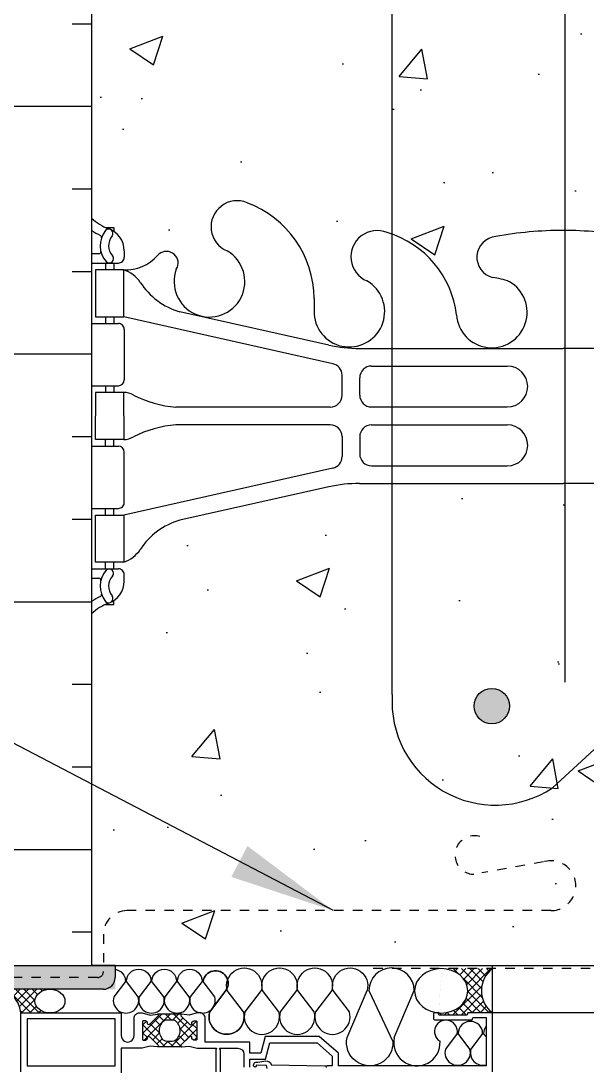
# Model space of a CAD drawing. Header units: inches. Extents: x 2782.4 to 2838.8, y 334.8 to 431.6.
# Drawn here: x 2804.71 to 2810.71, y 409.83 to 420.91 of the extents above; entities that cross this region are included whole.
import ezdxf

# ---------------------------------------------------------------- set-up
doc = ezdxf.new("R2010")
doc.units = ezdxf.units.IN
doc.header["$LTSCALE"] = 0.5
doc.header["$MEASUREMENT"] = 0
doc.linetypes.add('DASHED2', pattern=[0.375, 0.25, -0.125])
doc.linetypes.add('HIDDEN2', pattern=[0.1875, 0.125, -0.0625])
for name, color, linetype in [('HATCH', 12, 'CONTINUOUS'), ('LINE18', 9, 'CONTINUOUS'), ('line25', 2, 'CONTINUOUS'), ('LINE50', 5, 'CONTINUOUS'), ('LINE65', 3, 'CONTINUOUS'), ('LINE9', 9, 'CONTINUOUS'), ('TEXT', 4, 'CONTINUOUS'), ('Web_Edge', 9, 'CONTINUOUS')]:
    doc.layers.add(name, color=color, linetype=linetype)
doc.styles.add('DIM', font='romans.shx', dxfattribs={"width": 0.7})
doc.dimstyles.new('ext_12', dxfattribs={"dimscale": 12, "dimtxt": 0.09375, "dimasz": 0.09375, "dimexe": 0.09375, "dimexo": 0.0625, "dimgap": 0.0625, "dimtad": 1, "dimdec": 1, "dimzin": 3, "dimdsep": 46, "dimlunit": 4, "dimtxsty": 'DIM', "dimcen": 0.09, "dimdle": 0.09375, "dimclrt": 4, "dimadec": 0, "dimazin": 0, "dimtfac": 1, "dimtdec": 1, "dimtmove": 2, "dimatfit": 3, "dimfxl": 1, "dimfrac": 2, "dimtolj": 1, "dimtzin": 0, "dimarcsym": 0})
pattern_1 = [(45, (85.31999724219668, -130.4942218272207), (-0.04419417382415922, 0.04419417382415922), []), (135, (85.31999724219668, -130.4942218272207), (-0.04419417382415922, -0.04419417382415922), [])]

msp = doc.modelspace()

# ---------------------------------------------------------------- hatches: boundary and pattern name
at = {"layer": 'HATCH'}
h = msp.add_hatch(dxfattribs=at)
h.set_pattern_fill('AR-SAND', color=256, scale=0.05)
h.set_pattern_definition([(37.50000000000001, (85.31999724219668, -130.4942218272207), (-0.003149667905480408, 0.09634118845065794), [0, -0.07600000000000001, 0, -0.085, 0, -0.08125]), (7.499999999999999, (85.31999724219668, -130.4942218272207), (0.08848883526338636, 0.141107303261487), [0, -0.041, 0, -0.0685, 0, -0.02625]), (327.5, (85.25849724219688, -130.4942218272207), (0.1557070930875748, 0.0002829526768482471), [0, -0.025, 0, -0.09000000000000001, 0, -0.1175]), (317.5, (85.25849724219688, -130.4942218272207), (0.1503063302286147, 0.04388377824671247), [0, -0.0125, 0, -0.059, 0, -0.0675])])
h.paths.add_polyline_path([(2802.833033801832, 416.0397523531387), (2802.708036356397, 415.9772536304212), (2802.708036356395, 410.8940218614107), (2802.833033801832, 410.8940218614107)], flags=17)
h.paths.add_polyline_path([(2805.708033801831, 410.8940218614106), (2802.833033801832, 410.8940218614107), (2802.708036356395, 410.8940218614107), (2802.708036356395, 410.7065218614109), (2800.858031067558, 410.7065218614116), (2800.858031067558, 415.0522509860017), (2802.833033801832, 416.0397523531387), (2802.833033801832, 421.6238366370977), (2802.833033801831, 430.6238366370977), (2802.583033801831, 430.6238366370977), (2802.583033801831, 416.1942608503259), (2800.608031067558, 415.2067594831892), (2800.608031067558, 410.4565218614116), (2802.958036356395, 410.4565218614116), (2802.958036356395, 410.6440218614116), (2805.708033801831, 410.6440218614105)])
h = msp.add_hatch(dxfattribs=at)
h.set_pattern_fill('AR-CONC', color=256, scale=0.5)
h.set_pattern_definition([(49.99999999999999, (0, 0), (3.586300913003767, -0.3137606749129755), [0.375, -4.125]), (355, (0, 0), (-0.693756668065, 3.760960668500059), [0.3, -3.3]), (100.45144446, (0.298858405, -0.02614672), (2.89254423363556, 3.447199954843147), [0.3187009599999999, -3.505710559999999]), (46.18420000000001, (0, 1), (5.336206653357862, -0.8275964039653827), [0.5625, -6.1875]), (96.63563549, (0.444683725, 0.931033465), (4.673309728371142, 4.870593003872752), [0.47805171, -5.258568799999999]), (351.1841639899999, (0, 1), (4.673309725273866, 4.870593001349951), [0.45, -4.950000005]), (21, (0.5, 0.75), (2.984535260592308, -2.013094453326694), [0.375, -4.125]), (326.0000000000001, (0.5, 0.75), (1.216576659607909, 3.625750225234265), [0.3, -3.3]), (71.45144474, (0.74871127, 0.58224213), (4.201111883649856, 1.612655764031769), [0.31870095, -3.50571056]), (37.50000000000001, (0, 0), (0.06079927658645334, 1.664469269156557), [0, -3.26, 0, -3.35, 0, -3.3125]), (7.499999999999999, (0, 0), (1.315347687210743, 1.972058559411801), [0, -1.91, 0, -3.185, 0, -1.2625]), (327.5, (-1.115, 0), (2.669112180862045, -0.1127743586718988), [0, -1.25, 0, -3.9, 0, -5.175]), (317.5, (-1.615, 0), (2.915930846711931, 0.5005249116615886), [0, -1.625, 0, -2.59, 0, -3.675])])
h.paths.add_polyline_path([(2810.583033801833, 375.7160018858239), (2811.583033801833, 374.7160018858239), (2815.458033801832, 374.7160018858239), (2815.458033801832, 376.7160263200514, 0.08841040744987756), (2815.312039032738, 376.8133301255434), (2815.222039032737, 376.8133301255365), (2815.222039032734, 376.8550561854607, -0.2490694201798122), (2815.112039032718, 377.0621793372301), (2815.112039032715, 377.1296793372402, -0.4142135623889385), (2815.174539032715, 377.1921793372436), (2815.222039032712, 377.1921793372436), (2815.222039032708, 377.2621793372436), (2815.117039032722, 377.2621793372436, 0.2317403100530715), (2814.759369549335, 377.1111492980473, -0.8343746018085987), (2814.547870303833, 377.2366994187105), (2814.559580509797, 377.2580453103833, 2.155403933982657), (2814.020932655693, 377.0636275535043, -1), (2813.807343358292, 376.5525253498162, -0.3112229933493534), (2813.098368942312, 377.5685194937139), (2813.098878833383, 377.7335073165046, 1.661382059457345), (2812.537795749046, 377.3807669302261, -1), (2812.324206451663, 376.8696647265303, -0.3009499255518174), (2811.587966141018, 377.7419621289768, 1.661382059455755), (2811.02688305668, 377.3892217426985, 0.05561716192566324), (2811.206181266353, 377.3436511643362, -0.8432432356333894), (2811.171864790982, 376.9113298812869, -0.04754436165062414), (2810.458037915715, 376.8465742472102, -0.04754436165062895), (2809.744211040449, 376.9113298812869, -0.8432432356333027), (2809.709894565077, 377.3436511643362, 0.05561716192566866), (2809.88919277475, 377.3892217426985, 1.661382059455777), (2809.328109690412, 377.7419621289768, -0.3009499255518138), (2808.591869379767, 376.8696647265303, -1), (2808.378280082384, 377.3807669302261, 1.661382059457386), (2807.817196998047, 377.7335073165046), (2807.817706889118, 377.568519493714, -0.3112229933493718), (2807.108732473138, 376.5525253498163, -1), (2806.895143175737, 377.0636275535043, 2.15540393398286), (2806.356495321633, 377.2580453103833), (2806.368205527597, 377.2366994187105, -0.8343745963394156), (2806.156706282317, 377.1111492982399, 0.2317403101388827), (2805.799036798708, 377.2621793372436), (2805.694036798722, 377.2621793372436), (2805.694036798718, 377.1921793372436), (2805.741536798716, 377.1921793372436, -0.4142135623889385), (2805.804036798716, 377.1296793372402), (2805.804036798712, 377.0621793372301, -0.249069420179812), (2805.694036798696, 376.8550561854607), (2805.694036798693, 376.8133301255365), (2805.604036798693, 376.8133301255434, 0.08841615068737846), (2805.458033801832, 376.716018433088), (2805.458033801832, 374.7160018858239), (2809.583033801833, 374.7160018858239), (2810.583033801833, 373.7160018858239)])
h.paths.add_polyline_path([(2815.458033801832, 386.5237045117409, 0.08841040745022699), (2815.312039032738, 386.6210083172334), (2815.222039032737, 386.6210083172265), (2815.222039032734, 386.6627343771507, -0.2490694201798125), (2815.112039032718, 386.8698575289201), (2815.112039032715, 386.9373575289302, -0.4142135623888782), (2815.174539032715, 386.9998575289336), (2815.222039032712, 386.9998575289336), (2815.222039032708, 387.0698575289336), (2815.117039032723, 387.0698575289336, -0.1555286049754124), (2814.941346087676, 387.2039027118634, 0.1809141486814069), (2814.523624932847, 387.5152475628894), (2812.942829356861, 387.8682067755892, 0.05497433642746663), (2812.615958898256, 387.9042546919159), (2810.458037915715, 387.904254691916), (2808.300116933174, 387.9042546919159, 0.05497433642746683), (2807.973246474569, 387.8682067755892), (2806.392450898583, 387.5152475628894, 0.1809141486817674), (2805.974729743753, 387.2039027118626, -0.1555286049746917), (2805.799036798707, 387.0698575289336), (2805.694036798722, 387.0698575289336), (2805.694036798718, 386.9998575289336), (2805.741536798716, 386.9998575289336, -0.4142135623889448), (2805.804036798716, 386.9373575289302), (2805.804036798712, 386.8698575289201, -0.2490694201798122), (2805.694036798696, 386.6627343771507), (2805.694036798693, 386.6210083172265), (2805.604036798693, 386.6210083172334, 0.08841615068737828), (2805.458033801832, 386.523696624778), (2805.458033801832, 380.9083402413989, 0.08841615068737847), (2805.604036798693, 380.8110285489435), (2805.694036798693, 380.8110285489503), (2805.694036798696, 380.7693024890262, -0.2490694201798123), (2805.804036798712, 380.5621793372567), (2805.804036798716, 380.4946793372466, -0.4142135623889407), (2805.741536798716, 380.4321793372433), (2805.694036798718, 380.4321793372433), (2805.694036798722, 380.3621793372433), (2805.799036798707, 380.3621793372433, -0.1555286049748595), (2805.974729743753, 380.2281341543141, 0.1809141486816828), (2806.392450898583, 379.9167893032875), (2807.973246474569, 379.5638300905877, 0.05497433642746679), (2808.300116933174, 379.5277821742609), (2810.458037915715, 379.5277821742609), (2812.615958898256, 379.5277821742609, 0.05497433642746765), (2812.942829356861, 379.5638300905877), (2814.523624932847, 379.9167893032875, 0.1809141486816102), (2814.941346087677, 380.228134154314, -0.1555286049750081), (2815.117039032723, 380.3621793372433), (2815.222039032708, 380.3621793372433), (2815.222039032712, 380.4321793372433), (2815.174539032715, 380.4321793372433, -0.4142135623888741), (2815.112039032715, 380.4946793372466), (2815.112039032718, 380.5621793372567, -0.2490694201798145), (2815.222039032734, 380.7693024890262), (2815.222039032737, 380.8110285489503), (2815.312039032738, 380.8110285489435, 0.08841040745002618), (2815.458033801832, 380.9083323544357)])
h.paths.add_polyline_path([(2815.458033801833, 392.5707459990596), (2805.506581758937, 392.5707459990599, -0.1719862339620886), (2805.520533801833, 392.53138426814), (2805.520533801837, 391.0707459990592, 0.4142135623722708), (2805.583033801837, 391.0082459990593), (2807.562521834058, 391.0082459990593, -0.0157613250384974), (2807.547050641078, 391.0082459990593), (2805.583033801837, 391.0082459990593, -0.4142135623722708), (2805.520533801837, 391.0707459990592), (2805.520533801833, 392.53138426814, 0.1719862339621032), (2805.506581758937, 392.5707459990599), (2805.458033801832, 392.5707459990599), (2805.458033801832, 390.7160184330889, 0.08841615068737951), (2805.604036798693, 390.6187067406335), (2805.694036798693, 390.6187067406403), (2805.694036798696, 390.5769806807162, -0.2490694201798123), (2805.804036798712, 390.3698575289467), (2805.804036798716, 390.3023575289366, -0.4142135623889448), (2805.741536798716, 390.2398575289333), (2805.694036798718, 390.2398575289333), (2805.694036798722, 390.1698575289333), (2805.799036798708, 390.1698575289333, 0.2317403100530764), (2806.156706282095, 390.3208875681296, -0.8343746018085946), (2806.368205527597, 390.1953374474664), (2806.356495321633, 390.1739915557936, 2.155403933983012), (2806.895143175737, 390.3684093126726, -1), (2807.108732473139, 390.8795115163604, -0.3112229933492043), (2807.817706889118, 389.8635173724629), (2807.817196998047, 389.6985295496722, 1.661382059458021), (2808.378280082384, 390.0512699359509, -1), (2808.591869379767, 390.5623721396466, -0.3009499255518169), (2809.328109690412, 389.6900747372002, 1.661382059456582), (2809.88919277475, 390.0428151234785, 0.05561716192560868), (2809.709894565077, 390.0883857018407, -0.8432432356330947), (2809.744211040449, 390.52070698489, -0.04754436165062186), (2810.458037915715, 390.5854626189667, -0.04754436165063729), (2811.171864790982, 390.52070698489, -0.8432432356335136), (2811.206181266352, 390.0883857018406, 0.0556171619255332), (2811.02688305668, 390.0428151234784, 1.661382059455881), (2811.587966141018, 389.6900747372001, -0.3009499255518212), (2812.324206451663, 390.5623721396466, -1), (2812.537795749046, 390.0512699359509, 1.661382059457806), (2813.098878833383, 389.6985295496722), (2813.098368942312, 389.8635173724629, -0.3112229933493516), (2813.807343358292, 390.8795115163606, -1), (2814.020932655693, 390.3684093126725, 2.155403933982318), (2814.559580509797, 390.1739915557936), (2814.547870303833, 390.1953374474664, -0.8343745963394112), (2814.759369549113, 390.320887567937, 0.2317403101388873), (2815.117039032722, 390.1698575289333), (2815.222039032708, 390.1698575289333), (2815.222039032712, 390.2398575289333), (2815.174539032715, 390.2398575289333, -0.4142135623889198), (2815.112039032715, 390.3023575289366), (2815.112039032718, 390.3698575289467, -0.2490694201798163), (2815.222039032734, 390.5769806807162), (2815.222039032737, 390.6187067406403), (2815.312039032738, 390.6187067406335, 0.08841040745037532), (2815.458033801833, 390.7160105461261)])
h.paths.add_polyline_path([(2815.458033801832, 414.6238445240607, 0.08841040744991167), (2815.312039032738, 414.7211483295528), (2815.222039032737, 414.7211483295459), (2815.222039032734, 414.76287438947, -0.2490694201798163), (2815.112039032718, 414.9699975412395), (2815.112039032715, 415.0374975412496, -0.4142135623889365), (2815.174539032715, 415.0999975412529), (2815.222039032712, 415.0999975412529), (2815.222039032708, 415.1699975412529), (2815.117039032723, 415.1699975412529, -0.1555286049726226), (2814.941346087679, 415.3040427241794, 0.1809141486827837), (2814.523624932847, 415.6153875752087), (2812.942829356861, 415.9683467879085, 0.05497433642746811), (2812.615958898256, 416.0043947042353), (2810.458037915715, 416.0043947042353), (2808.300116933174, 416.0043947042353, 0.05497433642746673), (2807.973246474569, 415.9683467879085), (2806.392450898583, 415.6153875752087, 0.1809141486822629), (2805.974729743753, 415.3040427241808, -0.1555286049737342), (2805.799036798707, 415.1699975412529), (2805.694036798722, 415.1699975412529), (2805.694036798718, 415.0999975412529), (2805.741536798716, 415.0999975412529, -0.4142135623889198), (2805.804036798716, 415.0374975412496), (2805.804036798712, 414.9699975412395, -0.2490694201798159), (2805.694036798696, 414.76287438947), (2805.694036798693, 414.7211483295459), (2805.604036798693, 414.7211483295528, 0.08841615068747358), (2805.458033801832, 414.6238366370972), (2805.458033801831, 410.8940218614105), (2815.458033801832, 410.8940218614099)])
h.paths.add_polyline_path([(2815.458033801832, 424.4315227157508, 0.08841040744982501), (2815.312039032738, 424.5288265212428), (2815.222039032737, 424.5288265212359), (2815.222039032734, 424.57055258116, -0.2490694201798163), (2815.112039032718, 424.7776757329295), (2815.112039032715, 424.8451757329396, -0.4142135623888784), (2815.174539032715, 424.9076757329429), (2815.222039032712, 424.9076757329429), (2815.222039032708, 424.9776757329429), (2815.117039032722, 424.9776757329429, 0.2317403100530875), (2814.759369549335, 424.8266456937466, -0.9404473787279078), (2814.561396399218, 424.9785390887738, 2.135542787684273), (2814.020932655701, 424.7791239492004, -1), (2813.807343358271, 424.2680217455232, -0.3112229933439121), (2813.098368942312, 425.2840158894134), (2813.098878833383, 425.449003712204, 1.661382059458118), (2812.537795749046, 425.0962633259253, -1), (2812.324206451663, 424.5851611222296, -0.3070940775281284), (2811.585525372714, 425.4805940329075, 1.604515841829864), (2811.02688305668, 425.1047181383979, 0.05561716192639065), (2811.206181266355, 425.0591475600351, -0.8432432356526439), (2811.171864790974, 424.6268262769848, -0.0475443616500908), (2810.458037915716, 424.5620706429095, -0.04754436165071113), (2809.744211040448, 424.6268262769863, -0.8432432356336019), (2809.70989456508, 425.059147560036, 0.05561716192407571), (2809.889192774748, 425.1047181383966, 1.604515841847148), (2809.330550458716, 425.4805940329034, -0.3070940775263575), (2808.591869379769, 424.5851611222307, -1), (2808.378280082385, 425.0962633259262, 1.661382059453489), (2807.817196998047, 425.449003712204), (2807.817646805353, 425.3034574724747, -0.3161137694332802), (2807.108732473137, 424.2680217455152, -1), (2806.89514317574, 424.7791239492057, 2.13554278474772), (2806.354679431952, 424.9785390895081, -0.9404473777810433), (2806.156706281919, 424.8266456943976, 0.2317403097763054), (2805.799036798708, 424.9776757329429), (2805.694036798722, 424.9776757329429), (2805.694036798718, 424.9076757329429), (2805.741536798716, 424.9076757329429, -0.4142135623888784), (2805.804036798716, 424.8451757329396), (2805.804036798712, 424.7776757329295, -0.2490694201798375), (2805.694036798696, 424.57055258116), (2805.694036798693, 424.5288265212359), (2805.604036798693, 424.5288265212428, 0.08841615068737828), (2805.458033801832, 424.4315148287873), (2805.458033801832, 421.6238366370977), (2805.458033801832, 418.8161584454082, 0.08841615068737434), (2805.604036798693, 418.7188467529528), (2805.694036798693, 418.7188467529597), (2805.694036798696, 418.6771206930356, -0.249069420179816), (2805.804036798712, 418.4699975412661), (2805.804036798716, 418.402497541256, -0.4142135623888784), (2805.741536798716, 418.3399975412526), (2805.694036798718, 418.3399975412526), (2805.694036798722, 418.2699975412526), (2805.799036798708, 418.2699975412526, 0.2317403100530885), (2806.156706282095, 418.4210275804489, -0.9404473786150903), (2806.354679432214, 418.2691341854274, 2.135542787663976), (2806.895143175738, 418.4685493249913, -1), (2807.10873247314, 418.9796515286794, -0.3112229933489694), (2807.817706889118, 417.9636573847823), (2807.817196998047, 417.7986695619916, 1.661382059452189), (2808.378280082385, 418.1514099482695, -1), (2808.591869379764, 418.6625121519666, -0.3070940775290848), (2809.330550458717, 417.7670792412871, 1.604515841837637), (2809.889192774747, 418.1429551357988, 0.05561716192500763), (2809.709894565076, 418.1885257141602, -0.8432432356280508), (2809.744211040447, 418.6208469972091, -0.04754436165067091), (2810.458037915715, 418.685602631286, -0.04754436165064487), (2811.171864790982, 418.6208469972094, -0.8432432356313643), (2811.206181266356, 418.1885257141604, 0.05561716192597119), (2811.026883056682, 418.1429551357986, 1.604515841821451), (2811.585525372713, 417.7670792412828, -0.3070940775296364), (2812.324206451663, 418.662512151966, -1), (2812.537795749048, 418.1514099482712, 1.661382059462455), (2813.098878833383, 417.7986695619916), (2813.098429026078, 417.9442158017208, -0.3161137694321035), (2813.807343358289, 418.9796515286786, -1), (2814.020932655695, 418.4685493249929, 2.135542784758998), (2814.56139639948, 418.2691341846854, -0.9404473777905551), (2814.759369549512, 418.421027579798, 0.2317403097763154), (2815.117039032722, 418.2699975412526), (2815.222039032708, 418.2699975412526), (2815.222039032712, 418.3399975412526), (2815.174539032715, 418.3399975412526, -0.4142135623888326), (2815.112039032715, 418.402497541256), (2815.112039032718, 418.4699975412661, -0.2490694201798373), (2815.222039032734, 418.6771206930355), (2815.222039032737, 418.7188467529597), (2815.312039032738, 418.7188467529528, 0.08841040745012292), (2815.458033801832, 418.8161505584451), (2815.458033801832, 421.6238366370971)])
h = msp.add_hatch(dxfattribs=at)
h.set_pattern_fill('INSUL', color=256, scale=7)
h.set_pattern_definition([(0, (0, 0), (0, 2.625), []), (0, (0, 0.875), (0, 2.625), [0.875, -0.875]), (0, (0, 1.75), (0, 2.625), [0.875, -0.875])])
h.paths.add_polyline_path([(2805.458033801832, 421.6238366370977), (2804.770533801832, 421.6238366370977), (2804.770533801832, 421.1238366370977), (2803.270533801832, 421.1238366370977), (2803.270533801832, 421.6238366370977), (2802.833033801832, 421.6238366370977), (2802.833033801832, 410.8940218614107), (2805.458033801831, 410.8940218614105)])
h.paths.add_polyline_path([(2818.083033801832, 421.6238366370971), (2817.645533801832, 421.6238366370971), (2817.645533801832, 421.1238366370977), (2816.145533801832, 421.1238366370977), (2816.145533801832, 421.6238366370971), (2815.708033801832, 421.6238366370971), (2815.458033801832, 421.6238366370971), (2815.458033801832, 410.8940218614099), (2818.083033801832, 410.8940218614097)])
h = msp.add_hatch(dxfattribs=at)
h.set_pattern_fill('ANSI37', color=256, scale=0.5)
h.set_pattern_definition(pattern_1)
edge = h.paths.add_edge_path()
edge.add_line((2809.708000151511, 410.8627718614105), (2809.173086587359, 410.8627718614105))
edge.add_ellipse((2809.165621118596, 410.6273206371299), major_axis=(0.2825336774749303, 0), ratio=0.8336473878611741, start_angle=623.0829798558104, end_angle=808.4858808845431, ccw=False)
edge.add_arc((2809.128000151511, 410.384170007068), 0.009999999999875442, 0, 68.93084636959458, ccw=False)
edge.add_line((2809.138000151511, 410.384170007068), (2809.138000151511, 410.379170007068))
edge.add_arc((2809.148000151511, 410.379170007068), 0.01000000000010282, 180, 270)
edge.add_line((2809.148000151511, 410.3691700070679), (2809.433000151511, 410.3691700070679))
edge.add_arc((2809.433000151511, 410.3791700070678), 0.00999999999993584, 270, 360)
edge.add_line((2809.443000151511, 410.3791700070678), (2809.443000151511, 410.3841700070678))
edge.add_arc((2809.453000151511, 410.3841700070678), 0.01000000000010548, 90, 180, ccw=False)
edge.add_line((2809.453000151511, 410.3941700070679), (2809.708000151511, 410.3941700070679))
edge.add_arc((2809.886629754725, 410.6284709342391), 0.2946276626821766, 127.3216770494383, 232.6783229505348, ccw=False)
h = msp.add_hatch(dxfattribs=at)
h.set_pattern_fill('ANSI37', color=256, scale=0.5)
h.set_pattern_definition(pattern_1)
edge = h.paths.add_edge_path()
edge.add_ellipse((2805.016470987871, 410.51819702616), major_axis=(0.1591748401361159, 0), ratio=0.7904819325918538, start_angle=-270, end_angle=-99.28813868702753, ccw=False)
edge.add_line((2805.016470987874, 410.6440218614108), (2804.45230942031, 410.644021861411))
edge.add_arc((2804.436454592486, 410.3720506312917), 0.2724329744688692, 4.625825487410509, 86.66366272043291, ccw=False)
edge.add_line((2804.708000151509, 410.3940218614108), (2804.99078024511, 410.3940218614108))
h.paths.add_polyline_path([(2805.141142394309, 410.5964254688142), (2805.14012553854, 410.5974058953237), (2805.144106147781, 410.593376435599)])
h = msp.add_hatch(dxfattribs=at)
h.set_pattern_fill('ANSI37', color=256, scale=0.5, style=0)
h.set_pattern_definition([(45, (85.31999724219622, -111.2234325742961), (-0.04419417382415922, 0.04419417382415922), []), (135, (85.31999724219622, -111.2234325742961), (-0.04419417382415922, -0.04419417382415922), [])])
h.paths.add_polyline_path([(2805.963069945161, 409.2351351102427), (2805.963069945161, 408.9882049038947, -0.973119193628529), (2805.77314120695, 408.9830289516281), (2805.773000166384, 409.2350819374553, -1.000279793165599)])
h.paths.add_polyline_path([(2805.780500151509, 409.1116700070687, 1), (2805.955569945161, 409.1116700070687, 1)], flags=16)
h.paths.add_polyline_path([(2807.133899615814, 408.8937025929209), (2807.258793485051, 408.8937025929209, -0.3927408574796724), (2807.239328934156, 408.8679808429771), (2806.963069945161, 408.7570030642293), (2806.963069945161, 408.8615729888822, 0.3145636000813645), (2807.016942697065, 409.2048513216915), (2807.020978188585, 409.231363550493), (2807.047447395737, 409.231363550493, -0.1494430697769666), (2807.149932710231, 409.1122996770058), (2807.149932710231, 409.1117025929208, 0.1929134893777459), (2807.158235008707, 409.0909852149847, -0.08922647140676533), (2807.172533564465, 408.9969322211324), (2807.153652774812, 408.9936030284996, 0.31529878887884), (2807.151057064171, 408.9910073178586)])
h.paths.add_polyline_path([(2806.49615771642, 410.2725587420585, 0.7725978076390988), (2806.521200550837, 410.2872390626483, -0.343148791993915), (2806.52582470597, 410.2986151292674), (2806.541993288321, 410.3079500646401, -0.1316524975867668), (2806.545993288321, 410.3090218614099), (2806.564849694782, 410.3090218614099, -0.414213562373095), (2806.572849694782, 410.3010218614098), (2806.572849694782, 410.1120218614099, -0.414213562373095), (2806.564849694782, 410.1040218614098), (2806.545993288321, 410.1040218614098, -0.1316524975867363), (2806.541993288321, 410.1050936581796), (2806.52582470597, 410.1144285935522, -0.3431487919940244), (2806.521200550837, 410.1258046601714, 0.7725978076389638), (2806.49615771642, 410.1404849807611), (2806.388754980268, 410.0330822446091), (2806.182245322752, 410.0330822446091), (2806.0748425866, 410.1404849807611, 0.7725978076393586), (2806.049799752183, 410.1258046601714, -0.3431487919941011), (2806.04517559705, 410.1144285935522), (2806.029007014699, 410.1050936581796, -0.1316524975865104), (2806.025007014699, 410.1040218614098), (2806.006150608238, 410.1040218614098, -0.414213562373095), (2805.998150608239, 410.1120218614099), (2805.998150608239, 410.3010218614098, -0.414213562373095), (2806.006150608238, 410.3090218614099), (2806.025007014699, 410.3090218614099, -0.1316524975865104), (2806.029007014699, 410.3079500646401), (2806.04517559705, 410.2986151292674, -0.343148791994153), (2806.049799752183, 410.2872390626483, 0.7725978076392856), (2806.0748425866, 410.2725587420585), (2806.182245322752, 410.3799614782106), (2806.388754980268, 410.3799614782106)])
h.paths.add_polyline_path([(2806.31316146264, 410.09152186141), (2806.257989296637, 410.09152186141, -0.3238484292968788), (2806.200998219745, 410.1327597412031, -0.326501620107139), (2806.200998219977, 410.2802839794584, -0.3238484397582524), (2806.25798929758, 410.3215218614099), (2806.31316146264, 410.3215218614099, -0.3238484345287045), (2806.370152539887, 410.2802839805374, -0.3265016201076595), (2806.370152539887, 410.1327597422819, -0.3238484345260935)], flags=16)
at = {"layer": 'LINE65'}
msp.add_hatch(color=256, dxfattribs=at).paths.add_polyline_path([(2809.88958100985, 413.6453117115373, 1), (2809.51458100985, 413.6453117115373, 1)])

# ---------------------------------------------------------------- linework, layer by layer
at = {"layer": 'HATCH', "linetype": 'HIDDEN2'}
msp.add_line((2805.458034168526, 411.1910106515053), (2805.458034168526, 411.1910106515053), dxfattribs=at)
msp.add_line((2805.458034168526, 411.1910106515053), (2805.458034168526, 411.1910106515053), dxfattribs=at)
at = {"layer": 'HATCH', "color": 4, "linetype": 'DASHED2', "ltscale": 0.5}
msp.add_line((2818.145533801832, 410.8627718614098), (2808.428685027396, 410.8627718614098), dxfattribs=at)
at = {"layer": 'HATCH'}
for p, q in [((2808.667964283487, 410.1339585292277), (2808.878662884275, 410.6302405424202)), ((2806.412897115892, 410.3799614782106), (2806.158103187128, 410.3799614782106)), ((2809.334665825284, 410.1734742627965), (2809.210320826058, 410.010811186595)), ((2809.470189888358, 410.010811186595), (2809.345365539006, 410.1733971778152)), ((2809.605234601306, 410.1733971778152), (2809.480889602081, 410.0107341016137)), ((2809.643000151511, 410.1380663472668), (2809.615934315029, 410.1733200928339)), ((2806.412897115892, 410.0330822446091), (2806.158103187128, 410.0330822446091))]:
    msp.add_line(p, q, dxfattribs=at)
for points in [[(2805.708033801831, 410.8554996086744, -0.3677135428508029), (2805.817097173174, 410.7272522809304), (2805.692752173949, 410.5645892047289, 1.331509838654881), (2805.952621236249, 410.5645892047289), (2805.827796886897, 410.7271751959491)], [(2805.827796886897, 410.7271751959491, -1), (2806.087665949197, 410.7271751959491), (2805.963320949972, 410.5645121197476, 1.331509838654881), (2806.223190012272, 410.5645121197476), (2806.09836566292, 410.7270981109679)], [(2806.09836566292, 410.7270981109679, -1), (2806.35823472522, 410.7270981109679), (2806.233889725994, 410.5644350347663, 1.331509838654881), (2806.493758788294, 410.5644350347663), (2806.368934438942, 410.7270210259866)], [(2806.368934438942, 410.7270210259866, -1), (2806.628803501242, 410.7270210259866), (2806.504458502017, 410.5643579497851, 1.331509838654881), (2806.764327564317, 410.5643579497851), (2806.639503214965, 410.7269439410053)], [(2807.069871755663, 410.4055973281327, -1.331509838655778), (2806.710530039406, 410.4055973281327), (2806.882471805133, 410.6305245605491, 1.25386884222624), (2806.639503214965, 410.7269439410053, -1.253868842176588), (2806.882471805133, 410.6305245605489), (2806.710530039406, 410.4055973281327, 1.331509838655574), (2807.069871755663, 410.4055973281324), (2806.897267154216, 410.6304179689864, -1.331509838655574), (2807.256608870472, 410.6304179689863), (2807.084667104745, 410.4054907365698, 1.331509838655574), (2807.444008821002, 410.4054907365696), (2807.271404219555, 410.6303113774236, -1.331509838655574), (2807.630745935812, 410.6303113774235), (2807.458804170084, 410.4053841450071, 1.331509838655574), (2807.818145886341, 410.405384145007), (2807.645541284894, 410.6302047858609, -1.331509838655574), (2808.004883001151, 410.6302047858608), (2807.832941235424, 410.4052775534444, 1.331509838655574), (2808.192282951679, 410.4052775534442), (2808.019678350233, 410.6300981942981, -1.331509838655574), (2808.379020066489, 410.6300981942981)], [(2808.878662884275, 410.6302405424202, 1), (2808.398778573707, 410.6302405424202), (2808.653496601694, 410.0920389190643, -1.151765177323539), (2808.168321465701, 410.1338161811055), (2808.379020066489, 410.6300981942981)]]:
    msp.add_lwpolyline(points, format="xyb", dxfattribs=at)
msp.add_lwpolyline([(2806.365727702838, 410.1225945319198, -0.2734560415951634), (2806.31316146264, 410.09152186141), (2806.257989296637, 410.09152186141, -0.2734560397667185), (2806.205423056636, 410.1225945315622), (2806.19240176805, 410.1462565904008, -0.2569805071132461), (2806.19240176805, 410.2667871299423), (2806.205423057185, 410.2904491905421, -0.2734560434246889), (2806.25798929758, 410.3215218614099), (2806.31316146264, 410.3215218614099, -0.2734560415960702), (2806.365727702838, 410.2904491908998), (2806.378748991698, 410.2667871311804, -0.2569805071137504), (2806.378748991698, 410.1462565916387)], format="xyb", close=True, dxfattribs=at)
for centre, radius, start, end in [((2809.215818399979, 410.1955395387953), 0.1208783971866071, 349.4821929914324, 238.7663541856004), ((2809.475300070156, 410.1733971778152), 0.1299345311499565, 0, 180), ((2809.74580966468, 410.1733971778152), 0.1299345311499565, 142.301625612902, 180), ((2808.907590547113, 410.0786791511713), 0.2459198159109607, 167.0096944086958, 3.147381455981123), ((2809.340255357208, 409.9730988116809), 0.1352967316930542, 163.8150857362114, 16.18491426378857), ((2809.610824133231, 409.9730217266996), 0.1352967316930542, 163.8150857362114, 283.7578014415051)]:
    msp.add_arc(centre, radius, start, end, dxfattribs=at)
at = {"layer": 'LINE18'}
for points in [[(2804.708000151509, 409.7690218614089), (2804.708000151509, 410.3940218614108), (2805.773000151509, 410.3940218614107), (2805.773000151509, 410.1523737157536, 1.000000000003211), (2805.908000151509, 410.1523737157536), (2805.908000151509, 410.3360218614105, -0.4142135623740909), (2805.966000151509, 410.3940218614107), (2805.98879253171, 410.3940218614107, -0.06554346281528432), (2805.995263007837, 410.3931700070679), (2806.080046291164, 410.3704523947688), (2806.156884493694, 410.3798869397269, -0.7132930678969658), (2806.16517425494, 410.3628904103987), (2806.0748425866, 410.2725587420585, -0.7725978076383387), (2806.049799752183, 410.2872390626483, 0.3431487919937011), (2806.04517559705, 410.2986151292674), (2806.029007014699, 410.3079500646401, 0.1316524975860435), (2806.025007014699, 410.3090218614099), (2806.006150608238, 410.3090218614099, 0.4142135623731601), (2805.998150608239, 410.3010218614098), (2805.998150608239, 410.1120218614099, 0.4142135623731601), (2806.006150608238, 410.1040218614098), (2806.025007014699, 410.1040218614098, 0.1316524975860434), (2806.029007014699, 410.1050936581796), (2806.04517559705, 410.1144285935522, 0.3431487919942176), (2806.049799752183, 410.1258046601714, -0.7725978076396093), (2806.0748425866, 410.1404849807611), (2806.16517425494, 410.050153312421, -0.7132930678969659), (2806.156884493694, 410.0331567830927), (2806.080046291164, 410.0425913280509), (2805.995263007843, 410.0198737157533, -0.06554346281523721), (2805.988792531716, 410.0190218614106), (2805.773000151509, 410.0190218614106), (2805.773000151509, 409.3840218614107)], [(2809.708000151511, 409.7691700070653), (2809.708000151511, 410.3941700070679), (2809.453000151511, 410.3941700070679, 0.414213562373043), (2809.443000151511, 410.384170007068), (2809.443000151511, 410.379170007068, -0.414213562372991), (2809.433000151511, 410.3691700070679), (2809.148000151511, 410.3691700070679, -0.4142135623731992), (2809.138000151511, 410.3791700070678), (2809.138000151511, 410.3841700070678, 0.4142135623731992), (2809.128000151511, 410.3941700070678), (2809.093000151511, 410.3941700070678, 0.4142135623730951), (2809.083000151511, 410.3841700070678), (2809.083000151511, 410.3291700070679, 0.4142135623730951), (2809.093000151511, 410.3191700070679), (2809.488000151511, 410.3191700070679, 0.4142135623730951), (2809.498000151511, 410.3291700070679), (2809.498000151511, 410.3341700070679, -0.4142135623730951), (2809.508000151511, 410.3441700070679), (2809.643000151511, 410.3441700070679), (2809.643000151511, 409.8341700070681), (2808.074696418586, 409.8341700070681), (2808.074696418586, 409.9683453013732), (2807.87103208793, 410.1423794169572), (2807.298784061279, 410.1423794169572), (2807.251692721348, 409.9666321437393), (2807.137033316098, 409.9666321437393), (2807.137033316098, 410.0840218614105), (2806.663000151511, 410.0840218614105), (2806.663000151512, 410.3360218614106, 0.4142135623740908), (2806.605000151512, 410.3940218614107), (2806.582207771312, 410.394021861411, 0.06554346281804448), (2806.575737295184, 410.3931700070682), (2806.490954011856, 410.3704523947688), (2806.414115809326, 410.3798869397269, 0.7132930678969379), (2806.40582604808, 410.3628904103987), (2806.49615771642, 410.2725587420585, 0.7725978076385306), (2806.521200550837, 410.2872390626483, -0.3431487919936307), (2806.52582470597, 410.2986151292674), (2806.541993288321, 410.3079500646401, -0.1316524975860437), (2806.545993288321, 410.3090218614099), (2806.564849694782, 410.3090218614099, -0.4142135623731601), (2806.572849694782, 410.3010218614098), (2806.572849694782, 410.1120218614099, -0.4142135623731601), (2806.564849694782, 410.1040218614098), (2806.545993288321, 410.1040218614098, -0.1316524975860435), (2806.541993288321, 410.1050936581796), (2806.525824705971, 410.1144285935522, -0.3431487919941411), (2806.521200550837, 410.1258046601714, 0.7725978076394043), (2806.49615771642, 410.1404849807611), (2806.40582604808, 410.050153312421, 0.713293067896942), (2806.414115809326, 410.0331567830927), (2806.490954011856, 410.0425913280509), (2806.575737295174, 410.0198737157542, 0.06554346281272118), (2806.582207771301, 410.0190218614115), (2806.784020092783, 410.0190218614094), (2806.774020092782, 410.0017013533337), (2806.774020092782, 409.7691700070669)], [(2807.137033316098, 409.819170007067), (2807.137033316098, 409.9016321437393), (2807.301568975567, 409.9016321437393), (2807.348660315497, 410.0773794169572), (2807.848660315497, 410.0773794169572), (2808.009696418586, 409.9366321437393), (2808.009696418586, 409.834170007068), (2807.957548668644, 409.834170007068, 0.3639702342661525), (2807.947700591114, 409.8259064888447)], [(2806.824020092783, 409.7691700070669), (2806.824020092783, 410.0017013533337), (2806.814020092781, 410.0190218614111), (2807.010033316098, 410.0190218614107, -0.4142135623722979), (2807.072033316098, 409.9570218614107), (2807.072033316098, 409.8191700070669)], [(2807.320794054869, 409.8035134300378), (2807.312201388557, 409.8375129012526), (2807.204720553013, 409.8390449854863), (2807.204649287816, 409.8340454933849, -0.9999999999999848), (2807.174652335208, 409.8344730845729), (2807.174739772513, 409.8406071040874, -0.3727193515204652), (2807.200863645575, 409.8699284499365), (2807.220902866625, 409.8725374002012), (2807.306605350939, 409.8836951951355, -0.3800361709519329), (2807.36153631681, 409.8463649021712), (2807.362689377752, 409.8418024694085), (2807.931029708916, 409.8337010692251, -0.4577045202689281), (2807.945623300273, 409.816306493662)]]:
    msp.add_lwpolyline(points, format="xyb", dxfattribs=at)
msp.add_lwpolyline([(2805.708000151509, 409.8340218614089), (2805.708000151509, 410.3290218614106), (2804.773000151509, 410.3290218614106), (2804.773000151509, 409.8340218614089)], close=True, dxfattribs=at)
at = {"layer": 'line25'}
msp.add_line((2805.458033801832, 421.6238366370977), (2805.458033801831, 410.8940218614104), dxfattribs=at)
at = {"layer": 'line25', "color": 12}
for centre, radius, start, end in [((2809.886629754725, 410.6284709342391), 0.2946276626821576, 127.3216770494226, 232.6783229505443), ((2804.436454592486, 410.3720506312917), 0.2724329744688597, 4.625825487411545, 93.33633727880535)]:
    msp.add_arc(centre, radius, start, end, dxfattribs=at)
at = {"layer": 'line25', "color": 12, "extrusion": (0, 0, -1)}
msp.add_ellipse((2809.165621118596, 410.6273206371299), major_axis=(0.2825336774749303, 0), ratio=0.8336473878611741, start_param=-10.99557428756428, end_param=-4.71238898038469, dxfattribs=at)
at = {"layer": 'line25', "color": 12}
msp.add_ellipse((2805.016470987871, 410.51819702616), major_axis=(0.1591748401361158, 0), ratio=0.7904819325918538, start_param=-7.853981633974483, end_param=-1.570796326794897, dxfattribs=at)
at = {"layer": 'LINE50', "linetype": 'DASHED2', "ltscale": 0.5}
for p, q in [((2810.250277362209, 411.9943324003634), (2809.595236703952, 411.87783215532)), ((2810.329502128677, 411.4769918165704), (2805.833033801831, 411.4769918165704)), ((2805.583033801831, 411.2269918165703), (2805.583033801831, 410.8315218614107)), ((2805.520533801831, 410.7690218614107), (2802.895536356395, 410.7690218614117))]:
    msp.add_line(p, q, dxfattribs=at)
for centre, radius, start, end in [((2809.516540303043, 412.0665259675724), 0.204446761525902, 72.81923530579485, 292.6390026401252), ((2810.328652791078, 411.7415982235412), 0.2646077700756188, 270.1839082177189, 107.2291928622911), ((2805.833033801831, 411.2269918165703), 0.2500000000001137, 90, 180), ((2805.520533801831, 410.8315218614107), 0.0625, 270, 0)]:
    msp.add_arc(centre, radius, start, end, dxfattribs=at)
at = {"layer": 'LINE65'}
for p, q in [((2810.475219921989, 429.7316505169412), (2810.475219921989, 413.8978015105905)), ((2808.64675877781, 413.7688846680891), (2808.64675877781, 427.4295050334856)), ((2811.525353740327, 413.8631701939148), (2810.345601787673, 412.7788864897369))]:
    msp.add_line(p, q, dxfattribs=at)
msp.add_circle((2809.70208100985, 413.6453117115373), 0.1875, dxfattribs=at)
msp.add_arc((2809.739087274026, 413.6907154814456), 1.095121895218011, 175.9067785202258, 303.6303640567838, dxfattribs=at)
at = {"layer": 'LINE9'}
for p, q in [((2802.833033801832, 410.8940218614107), (2818.083033801832, 410.8940218614097)), ((2805.708034168526, 410.8940218614108), (2805.458034168526, 410.8940218614108)), ((2805.708033801831, 410.8940218614104), (2805.708033801831, 410.7690218614116)), ((2809.708000151511, 410.3941700070679), (2809.708000151511, 410.8940218614106)), ((2805.583033801831, 410.6440218614116), (2802.958036356395, 410.6440218614116)), ((2818.583033801832, 410.3940218614104), (2809.580500151511, 410.3941700070679))]:
    msp.add_line(p, q, dxfattribs=at)
msp.add_arc((2805.583033801831, 410.7690218614116), 0.125, 270, 0, dxfattribs=at)
at = {"layer": 'Web_Edge'}
for p, q in [((2805.604036798693, 418.7188467529528), (2805.694036798693, 418.7188467529597)), ((2805.694036798693, 418.7188467529597), (2805.694036798696, 418.6771206930355)), ((2805.458033801833, 418.4399975412526), (2805.535912335101, 418.4399975412527)), ((2805.804036798712, 418.4699975412717), (2805.804036798716, 418.4024975412555)), ((2805.458033801833, 418.3399975412527), (2805.741536798716, 418.3399975412526)), ((2805.604036798693, 418.3399975412526), (2805.604036798693, 418.2699975412526)), ((2805.694036798718, 418.3399975412526), (2805.694036798722, 418.2699975412526)), ((2806.356495321631, 418.2741315681105), (2806.368205527597, 418.2954774597856)), ((2807.817706889118, 417.9636573847823), (2807.817196998047, 417.7986695619916)), ((2805.604036798693, 417.7699975412526), (2805.604036798693, 417.6999975412527)), ((2805.694036798756, 417.7699975412526), (2805.69403679876, 417.6999975412527)), ((2808.016600090138, 417.2733676917988), (2805.799036798708, 417.7699975412526)), ((2807.973246474569, 417.471648294597), (2806.392450898583, 417.8246075072968)), ((2805.458033801833, 417.6999975412526), (2805.741536798716, 417.6999975412527)), ((2805.804036798716, 417.6374975412527), (2805.804036798716, 417.1024975412527)), ((2808.300116933175, 417.4356003782703), (2810.458037915715, 417.4356003782702)), ((2812.615958898255, 417.4356003782703), (2810.458037915715, 417.4356003782702)), ((2808.426782552383, 417.2489668632187), (2809.866282332383, 417.2489668632188)), ((2808.114282642383, 416.9391013282702), (2808.114282642384, 417.1513891811989)), ((2808.301782552382, 416.9399685632185), (2808.301782552383, 417.1239668632187)), ((2805.458033801833, 417.0399975412527), (2805.741536798716, 417.0399975412527)), ((2805.604036798692, 417.0399975412528), (2805.604036798692, 416.9699975412528)), ((2805.694036798803, 417.0399975412527), (2805.694036798808, 416.9699975412528)), ((2807.989282642383, 416.8141013282702), (2806.351760898584, 416.8141013282702)), ((2808.426782552382, 416.8149685632188), (2809.866282332383, 416.8149685632188)), ((2807.989282642383, 416.6258937542354), (2806.351760898584, 416.6258937542354)), ((2808.426782552382, 416.6250265192868), (2809.866282332383, 416.6250265192867)), ((2805.458033801833, 416.3999975412529), (2805.741536798716, 416.3999975412528)), ((2805.604036798692, 416.3999975412528), (2805.604036798692, 416.4699975412528)), ((2805.694036798803, 416.3999975412528), (2805.694036798808, 416.4699975412528)), ((2808.114282642383, 416.5008937542354), (2808.114282642384, 416.2886059013067)), ((2808.301782552382, 416.500026519287), (2808.301782552383, 416.3160282192869)), ((2805.804036798716, 415.8024975412528), (2805.804036798716, 416.3374975412528)), ((2808.426782552383, 416.1910282192869), (2809.866282332383, 416.1910282192868)), ((2808.016600090138, 416.1666273907068), (2805.799036798708, 415.6699975412529)), ((2807.973246474569, 415.9683467879086), (2806.392450898583, 415.6153875752087)), ((2808.300116933175, 416.0043947042353), (2810.458037915715, 416.0043947042353)), ((2812.615958898255, 416.0043947042353), (2810.458037915715, 416.0043947042353)), ((2805.458033801833, 415.7399975412529), (2805.741536798716, 415.7399975412528)), ((2805.604036798693, 415.6699975412529), (2805.604036798693, 415.7399975412529)), ((2805.694036798756, 415.6699975412529), (2805.69403679876, 415.7399975412528)), ((2805.458033801833, 415.0999975412529), (2805.741536798716, 415.0999975412529)), ((2805.604036798693, 415.099997541253), (2805.604036798693, 415.1699975412529)), ((2805.694036798718, 415.099997541253), (2805.694036798722, 415.1699975412529)), ((2805.458033801833, 414.999997541253), (2805.535912335101, 414.9999975412529)), ((2805.804036798712, 414.9699975412339), (2805.804036798716, 415.0374975412501)), ((2805.694036798693, 414.7211483295459), (2805.694036798696, 414.76287438947)), ((2805.604036798693, 414.7211483295528), (2805.694036798693, 414.7211483295459))]:
    msp.add_line(p, q, dxfattribs=at)
for points in [[(2805.499036798707, 417.7699975412526), (2805.799036798708, 417.7699975412526), (2805.799036798708, 418.2699975412526), (2805.499036798707, 418.2699975412526)], [(2805.499036798707, 415.6699975412529), (2805.799036798708, 415.6699975412529), (2805.799036798708, 415.1699975412529), (2805.499036798707, 415.1699975412529)]]:
    msp.add_lwpolyline(points, close=True, dxfattribs=at)
for points in [[(2805.799036798793, 416.7199975412528), (2805.799036798793, 416.9699975412528), (2805.499036798793, 416.9699975412528), (2805.499036798793, 416.7199975412528)], [(2805.799036798793, 416.7199975412528), (2805.799036798793, 416.4699975412528), (2805.499036798793, 416.4699975412528), (2805.499036798793, 416.7199975412528)]]:
    msp.add_lwpolyline(points, dxfattribs=at)
for centre, radius, start, end in [((2807.00193782442, 418.7241004268433), 0.2769683423152065, 67.31997992708048, 247.3199799291128), ((2806.726139498179, 417.9573099643197), 1.091585845779813, 0.3331688975579108, 69.48254033780732), ((2805.804036798722, 419.1771043224356), 0.5, 226.210888829619, 250.5287793646984), ((2805.804036798722, 419.1771043224356), 0.6, 234.7832160478548, 245.074770714525), ((2805.797744207167, 418.5245569475857), 0.25, 140.1145119962654, 222.4608678427918), ((2805.541954588163, 418.6140867137246), 0.02103171283708721, 343.4640040446232, 63.99572765969176), ((2805.639977836112, 418.6554536409246), 0.04500919725254051, 321.4480006460014, 139.1878992020148), ((2805.554036798712, 418.4699975412526), 0.25, 4.360973023723161e-09, 70.52877936469841), ((2805.797744207167, 418.5245569475857), 0.16, 140.0000771989565, 222.4608678427525), ((2808.485074731068, 418.4069610501209), 0.2769683423152065, 67.31997992708048, 247.3199799291128), ((2808.300998942974, 417.67015929733), 1.034103379311961, 6.666855068444773, 73.66351084947492), ((2809.764086979795, 418.4017466844868), 0.22, 95.1834652813328, 255.7396035695702), ((2810.440855909441, 414.9082313548398), 3.777410353861612, 89.73938234251118, 100.6275482201492), ((2810.475219921989, 414.9082313548398), 3.777410353861612, 79.37245177985083, 90.26061765748882), ((2805.536116330925, 418.459580000459), 0.01958352171754351, 269.4031558122728, 15.49009993730635), ((2805.646507797696, 418.3861642149357), 0.04500000000006049, 222.4608678430199, 42.46086784271334), ((2805.741536798716, 418.4024975412526), 0.0625, 270, 2.605510395054913e-09), ((2805.82369121422, 418.71064255775), 0.4413341939712527, 266.7975975446886, 318.9873219214737), ((2806.251026831196, 418.3389993291119), 0.125, 339.6242722523943, 138.9873219215129), ((2806.708031410836, 418.143565960132), 0.375, 159.6242722524674, 60.06847086862322), ((2805.67662814755, 417.9273936787324), 0.3638149041640656, 34.97751374817536, 70.33874127345712), ((2809.595336844423, 417.3622852236338), 0.8341443637323576, 69.37290550549804, 82.1063016333885), ((2806.599747042868, 418.5386237300669), 0.7434990637615071, 212.7919165278103, 253.8107114574971), ((2808.191168317484, 417.8264265834094), 0.375, 184.2448425985993, 60.06847086862322), ((2809.70208100985, 417.8179717709373), 0.375, 184.2448425985993, 60.06847086862322), ((2805.741536798716, 417.6374975412527), 0.0625, 0, 90.00000000002606), ((2808.300116933175, 418.9356003782703), 1.5, 257.4134795292164, 270), ((2807.989282642384, 417.1513891811989), 0.125, 0, 77.37672990340316), ((2808.426782552383, 417.1239668632187), 0.125, 90, 180), ((2809.866282332383, 417.0319677132188), 0.2169991499999639, 270, 90), ((2805.741536798716, 417.1024975412527), 0.0625, 270.000000000026, 0), ((2805.794914043706, 416.7513138818633), 0.218722518258797, 60.49374658855962, 88.91995365505842), ((2806.440511718207, 417.9809523441999), 1.170221347164698, 242.6365481780713, 265.6504512437211), ((2807.989282642383, 416.9391013282702), 0.125, 270, 0), ((2808.426782552382, 416.9399685632188), 0.125, 180.0000000001042, 270), ((2806.440511718207, 415.4590427383056), 1.170221347164698, 94.34954875627889, 117.3634518219287), ((2807.989282642383, 416.5008937542354), 0.125, 0, 90), ((2808.426782552382, 416.5000265192868), 0.125, 90, 179.9999999998958), ((2809.866282332383, 416.4080273692868), 0.2169991499999639, 270, 90), ((2805.741536798716, 416.3374975412528), 0.0625, 0, 89.99999999997395), ((2805.794914043706, 416.6886812006422), 0.218722518258797, 271.0800463449416, 299.5062534114404), ((2807.989282642384, 416.2886059013067), 0.125, 282.6232700965969, 0), ((2808.426782552383, 416.3160282192869), 0.125, 180, 270), ((2808.300116933175, 414.5043947042353), 1.5, 90, 102.5865204707836), ((2805.741536798716, 415.8024975412528), 0.0625, 269.9999999999739, 0), ((2806.599747042868, 414.9013713524387), 0.7434990637615071, 106.1892885425029, 147.2080834721897), ((2805.67662814755, 415.5126014037732), 0.3638149041640656, 289.6612587265429, 325.0224862518247), ((2805.797744207167, 414.9154381349198), 0.25, 137.5391321572083, 219.8854880037346), ((2805.646507797696, 415.0538308675698), 0.04500000000006049, 317.5391321572866, 137.5391321569802), ((2805.741536798716, 415.0374975412529), 0.0625, 359.9999999973945, 90), ((2805.536116330925, 414.9804150820466), 0.01958352171754351, 344.5099000626936, 90.59684418772727), ((2805.554036798712, 414.969997541253), 0.25, 289.4712206353016, 359.999999995639), ((2805.797744207167, 414.9154381349198), 0.16, 137.5391321572475, 219.9999228010435), ((2805.804036798722, 414.26289076007), 0.6, 114.9252292854749, 125.2167839521452), ((2805.804036798722, 414.26289076007), 0.5, 109.4712206353016, 133.7891111703809), ((2805.541954588163, 414.8259083687809), 0.02103171283708721, 296.0042723403083, 16.53599595537676), ((2805.639977836112, 414.784541441581), 0.04500919725254051, 220.8121007979852, 38.55199935399858)]:
    msp.add_arc(centre, radius, start, end, dxfattribs=at)
for points in [[(2808.301782642383, 416.9449684332188), (2808.301782462383, 417.1189667232188)], [(2808.301782642383, 416.4950266492867), (2808.301782462383, 416.3210283592867)]]:
    msp.add_open_spline(points, degree=1, dxfattribs=at)

# ---------------------------------------------------------------- leaders
at = {"layer": 'TEXT'}
msp.add_leader([(2808.022478348467, 411.4769918165704), (2798.455154222003, 416.4804916279867), (2796.721873333115, 416.4804916279867)], dimstyle='ext_12', override={"dimgap": 0.0625, "dimtad": 0}, dxfattribs=at)

doc.saveas('drawing.dxf')
